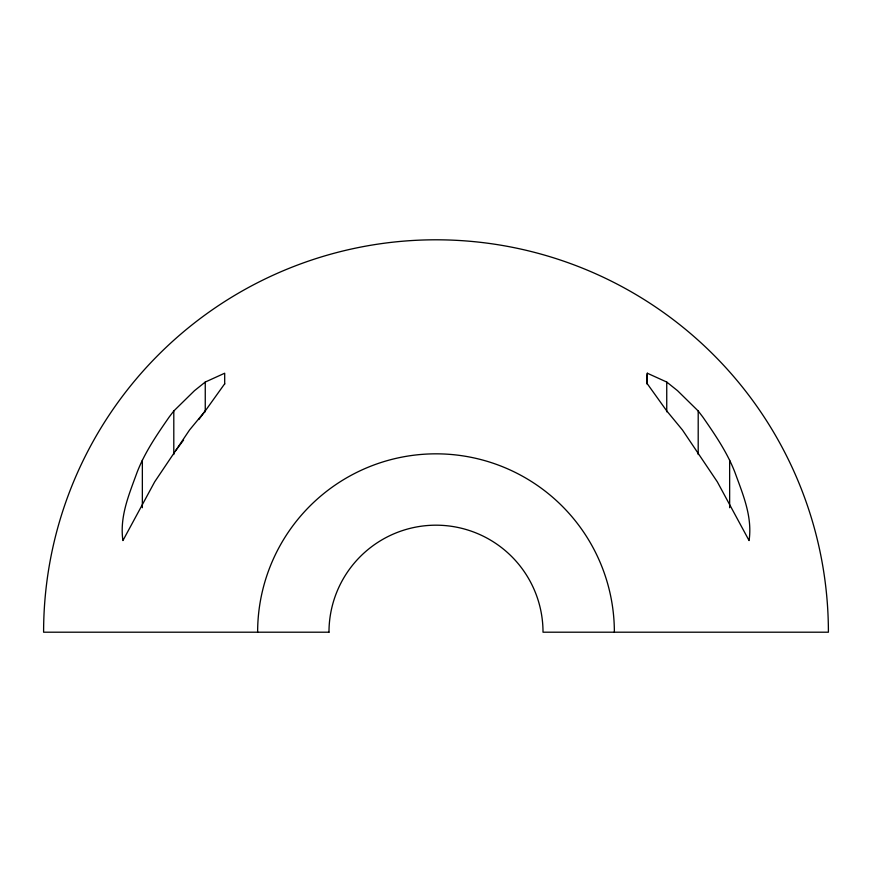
<?xml version="1.0" encoding="UTF-8"?>
<svg xmlns="http://www.w3.org/2000/svg" width="872" height="872" viewBox="0 0 872 872"><rect width="100%" height="100%" fill="white"/><g stroke="black" fill="none" stroke-linecap="round" stroke-linejoin="round"><path stroke-width="1.31" d="M647.329 384.192L647.307 373.216L666.742 382.045L677.522 390.678L698.2 410.985L702.788 416.98C714.964 434.55 727.204 452.35 734.943 472.406C742.911 494.424 752.558 516.573 749.081 540.564L717.318 481.835L682.471 430.005L666.742 410.919L647.307 383.778L647.329 374.688M224.693 384.083L224.693 373.216L205.258 382.045L194.478 390.678L173.8 410.985L169.212 416.98C157.036 434.55 144.796 452.35 137.057 472.406C129.089 494.424 119.442 516.573 122.919 540.564L154.682 481.835L189.529 430.005L205.258 410.919L224.693 383.778M175.545 450.824L183.578 440.044M198.838 419.552L205.258 410.919M729.646 460.176L729.646 507.711M698.2 410.985L698.2 454.541M666.742 382.045L666.742 411.802M647.307 373.216L647.307 384.083M205.258 382.045L205.258 411.802M173.8 410.985L173.8 454.541M142.354 460.176L142.354 507.711M257.632 632.2A178.368 178.368 0 0 1 436 453.832A178.368 178.368 0 0 1 614.368 632.2M328.984 632.2L43.6 632.2A392.4 392.4 0 0 1 436 239.8A392.4 392.4 0 0 1 828.4 632.2L543.016 632.2A107.016 107.016 0 0 0 436 525.184A107.016 107.016 0 0 0 328.984 632.2"/></g></svg>
